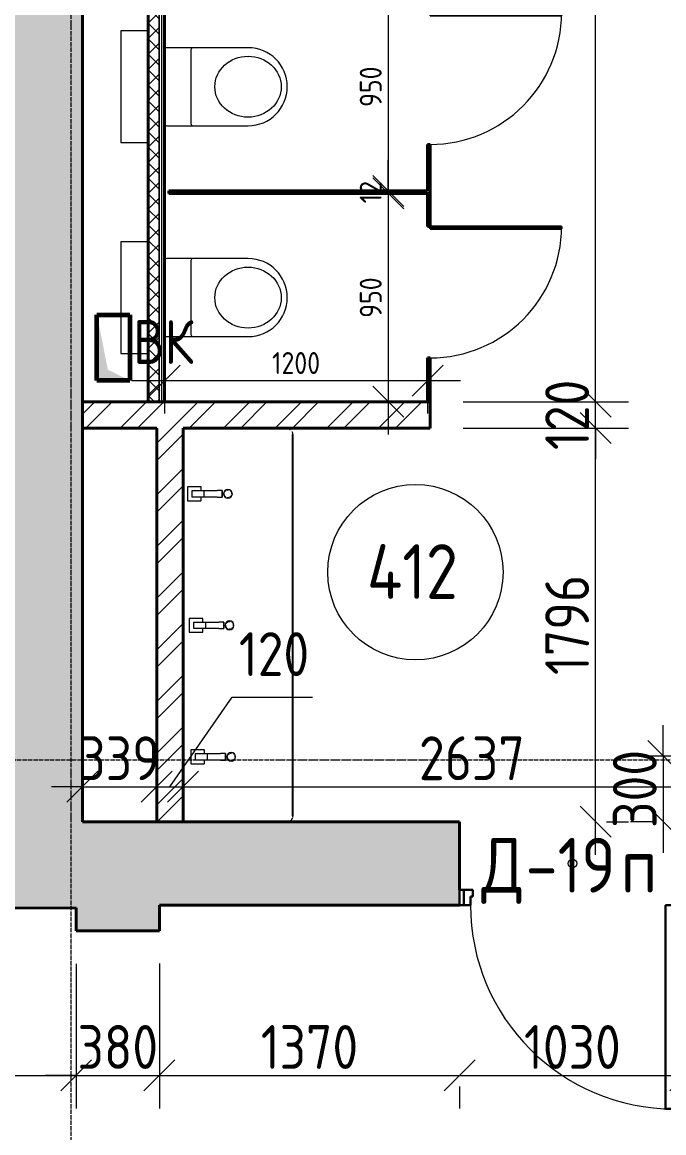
# Model space of a CAD drawing. Header units: millimetres. Extents: x -11886 to 379896, y -8130 to 47743.
# Drawn here: x 330241 to 333170, y 11705 to 16771 of the extents above; entities that cross this region are included whole.
import ezdxf

# ---------------------------------------------------------------- set-up
doc = ezdxf.new("R2010")
doc.units = ezdxf.units.MM
doc.linetypes.add('ADSK_Линия сетки', pattern=[25, 20, -2.5, 0, -2.5])
for name, color, linetype, lineweight in [('Аннотация', 7, 'Continuous', 9), ('Марки дверей', 7, 'Continuous', 20), ('Марки помещений', 7, 'Continuous', 20), ('Оси', 7, 'Continuous', 9), ('Размеры', 7, 'Continuous', 9), ('Узлы', 7, 'Continuous', 18)]:
    doc.layers.add(name, color=color, linetype=linetype, lineweight=lineweight)
for name, color, linetype, lineweight, true_color in [('Двери', 5, 'Continuous', 18, 0x0000ff), ('Линии', 7, 'Continuous', 9, 0x00a600), ('Обобщенные модели', 5, 'Continuous', 18, 0x0000ff), ('Сантехника', 5, 'Continuous', 18, 0x0000ff), ('Стены внутренние', 5, 'Continuous', 18, 0x0000ff), ('Стены штриховка', 5, 'Continuous', 18, 0x0000ff)]:
    doc.layers.add(name, color=color, linetype=linetype, lineweight=lineweight, true_color=true_color)
doc.styles.add('GOST Common_1', font='GOST_Common.ttf', dxfattribs={"width": 0.9, "height": 200})
doc.styles.add('GOST Common_2', font='GOST_Common.ttf', dxfattribs={"width": 0.9, "height": 250})
doc.styles.add('GOST Common_3', font='GOST_Common.ttf', dxfattribs={"width": 0.9, "height": 100})
doc.dimstyles.new('ADSK_Основной_1_мм_Округление_до_1_мм_2', dxfattribs={"dimscale": 304.8, "dimtxt": 100.5715, "dimasz": 0.463911, "dimexe": 0.492126, "dimexo": 0.492126, "dimgap": 0.098425, "dimtad": 1, "dimdec": 0, "dimdsep": 46, "dimtxsty": 'GOST Common_3', "dimblk1": 'OBLIQUE', "dimblk2": 'OBLIQUE', "dimsah": 1, "dimcen": 0.09, "dimdle": 0.492126, "dimazin": 2, "dimtfac": 1, "dimtdec": 4, "dimtix": 1, "dimtmove": 0, "dimatfit": 3, "dimfxl": 1, "dimtvp": 1, "dimtolj": 1, "dimtzin": 0, "dimlwd": 20, "dimlwe": 20, "dimarcsym": 2})
doc.dimstyles.new('ADSK_Основной_2_мм_Округление_до_1_мм', dxfattribs={"dimscale": 304.8, "dimtxt": 201.142999, "dimasz": 0.463911, "dimexe": 0.492126, "dimexo": 0.492126, "dimgap": 0.098425, "dimtad": 1, "dimdec": 0, "dimdsep": 46, "dimtxsty": 'GOST Common_1', "dimblk1": 'OBLIQUE', "dimblk2": 'OBLIQUE', "dimsah": 1, "dimcen": 0.09, "dimdle": 0.492126, "dimazin": 2, "dimtfac": 1, "dimtdec": 4, "dimtix": 1, "dimtmove": 0, "dimatfit": 3, "dimfxl": 1, "dimtvp": 1, "dimtolj": 1, "dimtzin": 0, "dimlwd": 20, "dimlwe": 20, "dimarcsym": 2})
doc.dimstyles.new('ADSK_Основной_2_мм_Округление_до_1_мм_1', dxfattribs={"dimscale": 304.8, "dimtxt": 201.142999, "dimasz": 0.463911, "dimexe": 0.492126, "dimexo": 0.492126, "dimgap": 0.098425, "dimtad": 1, "dimdec": 0, "dimdsep": 46, "dimtxsty": 'GOST Common_1', "dimblk1": 'OBLIQUE', "dimblk2": 'OBLIQUE', "dimsah": 1, "dimcen": 0.09, "dimdle": 0.492126, "dimazin": 2, "dimtfac": 1, "dimtdec": 4, "dimtix": 1, "dimtmove": 1, "dimatfit": 3, "dimfxl": 1, "dimtvp": 1, "dimtolj": 1, "dimtzin": 0, "dimlwd": 20, "dimlwe": 20, "dimarcsym": 2})
pattern_1 = [(45, (322754.53, 150), (-117.8655, 117.8655), []), (45, (322833.11, 150), (-117.8655, 117.8655), [])]
pattern_2 = [(45, (322754.53, 150), (-70.7107, 70.7107), [])]

# ---------------------------------------------------------------- blocks, each defined once
blk = doc.blocks.new('Раковина с 2-3 кранами для санузла - 500x1800 3 taps-V204-04 План 4-го этажа')
at = {"layer": 'Сантехника'}
for p, q in [((-764.1, 503.1), (-763.2, 503.9)), ((1018.1, 499.1), (1018.9, 498.2)), ((710, 204.1), (740, 204.1)), ((710, 204.1), (710, 181.1)), ((740, 204.1), (710, 204.1)), ((740, 181.1), (740, 204.1)), ((-490, 189.1), (-460, 189.1)), ((-490, 189.1), (-490, 166.1)), ((-460, 189.1), (-490, 189.1)), ((-490, 106.5), (-490, 166.1)), ((-460, 166.1), (-460, 189.1)), ((-460, 166.1), (-460, 106.5)), ((110, 196.6), (140, 196.6)), ((110, 196.6), (110, 173.6)), ((140, 196.6), (110, 196.6)), ((110, 114), (110, 173.6)), ((140, 173.6), (140, 196.6)), ((140, 173.6), (140, 114)), ((710, 121.5), (710, 181.1)), ((740, 181.1), (740, 121.5)), ((-490, 71.5), (-490, 106.5)), ((-460, 106.5), (-490, 106.5)), ((-460, 106.5), (-460, 71.5)), ((110, 79), (110, 114)), ((140, 114), (110, 114)), ((140, 114), (140, 79)), ((693.2, 106.2), (693.2, 46.6)), ((710, 108.1), (695.1, 108.1)), ((710, 86.5), (710, 121.5)), ((740, 121.5), (710, 121.5)), ((740, 121.5), (740, 86.5)), ((754.6, 108.1), (740, 108.1)), ((756.5, 46.6), (756.5, 106.2)), ((-506.8, 91.2), (-506.8, 31.6)), ((-490, 93.1), (-504.9, 93.1)), ((-490, 51.5), (-490, 71.5)), ((-460, 51.5), (-490, 51.5)), ((-445.4, 93.1), (-460, 93.1)), ((-460, 71.5), (-460, 51.5)), ((-443.5, 31.6), (-443.5, 91.2)), ((93.2, 98.7), (93.2, 39.1)), ((110, 100.6), (95.1, 100.6)), ((110, 59), (110, 79)), ((140, 59), (110, 59)), ((154.6, 100.6), (140, 100.6)), ((140, 79), (140, 59)), ((156.5, 39.1), (156.5, 98.7)), ((710, 66.5), (710, 86.5)), ((740, 66.5), (710, 66.5)), ((740, 86.5), (740, 66.5)), ((-505.3, 30.1), (-445, 30.1)), ((94.7, 37.6), (155, 37.6)), ((694.7, 45.1), (755, 45.1))]:
    blk.add_line(p, q, dxfattribs=at)
at = {"layer": 'Сантехника', "flags": 128}
for points in [[(-758.1, 507), (-757, 507.5), (-755.9, 508), (-754.7, 508.4)], [(-752.4, 509.1), (-751.3, 509.3), (-750.1, 509.6), (-748.9, 509.7), (-747.7, 509.9), (-746.5, 510), (-745.3, 510), (-745, 510)], [(995, 510), (996.2, 510), (997.4, 509.9), (998.6, 509.8), (999.8, 509.6), (1001, 509.4), (1002.1, 509.1)], [(1004.4, 508.5), (1005.6, 508.1), (1006.7, 507.6), (1007.8, 507.1), (1008.9, 506.6)], [(-775, 480), (-775, 481.2), (-774.9, 482.4), (-774.8, 483.6), (-774.6, 484.8), (-774.4, 486), (-774.1, 487.1)], [(-773.5, 489.4), (-773.1, 490.6), (-772.6, 491.7), (-772.1, 492.8), (-771.6, 493.9)], [(-770.4, 495.9), (-769.8, 496.9), (-769.1, 497.9), (-768.3, 498.9), (-767.6, 499.8)], [(1010.9, 505.4), (1011.9, 504.8), (1012.9, 504.1), (1013.9, 503.3), (1014.8, 502.6)]]:
    blk.add_lwpolyline(points, dxfattribs=at)
at = {"layer": 'Сантехника'}
for centre, radius, start, end in [((-475, 215), 20, 0, 180), ((-475, 215), 20, 180, 360), ((-475, 215), 18.2, 165.1578, 180), ((-475, 215), 18.2, 180, 191.3408), ((-475, 215), 16.3, 175.3673, 180), ((-475, 215), 16.3, 175.3673, 180), ((-475, 215), 16.3, 180, 198.6206), ((-475, 215), 16.3, 180, 198.6206), ((-475, 215), 18.2, 208.9833, 219.7338), ((-475, 215), 18.2, 95.8453, 146.6627), ((-475, 215), 16.3, 216.8749, 225), ((-475, 215), 16.3, 216.8749, 225), ((-475, 215), 18.2, 88.3916, 94.1833), ((-475, 215), 18.2, 275.8453, 326.6627), ((-475, 215), 18.2, 52.7593, 62.7191), ((-475, 215), 16.3, 36.8749, 45), ((-475, 215), 16.3, 36.8749, 45), ((-475, 215), 18.2, 45, 49.4056), ((-475, 215), 18.2, 28.9833, 39.7338), ((-475, 215), 16.3, 0, 18.6206), ((-475, 215), 16.3, 0, 18.6206), ((-475, 215), 16.3, 355.3673, 360), ((-475, 215), 16.3, 355.3673, 360), ((-475, 215), 18.2, 345.1578, 360), ((-475, 215), 18.2, 0, 11.3408), ((125, 222.5), 20, 0, 180), ((125, 222.5), 20, 180, 360), ((125, 222.5), 18.2, 165.1578, 180), ((125, 222.5), 18.2, 180, 191.3408), ((125, 222.5), 16.3, 175.3673, 180), ((125, 222.5), 16.3, 175.3673, 180), ((125, 222.5), 16.3, 180, 198.6206), ((125, 222.5), 16.3, 180, 198.6206), ((125, 222.5), 18.2, 208.9833, 219.7338), ((125, 222.5), 18.2, 95.8453, 146.6627), ((125, 222.5), 16.3, 216.8749, 225), ((125, 222.5), 16.3, 216.8749, 225), ((125, 222.5), 18.2, 225, 229.4056), ((125, 222.5), 18.2, 232.7593, 242.7191), ((125, 222.5), 18.2, 265.131, 274.1833), ((125, 222.5), 18.2, 85.131, 94.1833), ((125, 222.5), 18.2, 275.8453, 326.6627), ((125, 222.5), 18.2, 52.7593, 62.7191), ((125, 222.5), 16.3, 36.8749, 45), ((125, 222.5), 16.3, 36.8749, 45), ((125, 222.5), 18.2, 45, 49.4056), ((125, 222.5), 18.2, 28.9833, 39.7338), ((125, 222.5), 16.3, 0, 18.6206), ((125, 222.5), 16.3, 0, 18.6206), ((125, 222.5), 16.3, 355.3673, 360), ((125, 222.5), 16.3, 355.3673, 360), ((125, 222.5), 18.2, 345.1578, 360), ((125, 222.5), 18.2, 0, 11.3408), ((725, 230), 20, 0, 180), ((725, 230), 20, 180, 360), ((725, 230), 18.2, 165.1578, 180), ((725, 230), 18.2, 180, 191.3408), ((725, 230), 16.3, 175.3673, 180), ((725, 230), 16.3, 175.3673, 180), ((725, 230), 16.3, 180, 198.6206), ((725, 230), 16.3, 180, 198.6206), ((725, 230), 18.2, 208.9833, 219.7338), ((725, 230), 18.2, 95.8453, 146.6627), ((725, 230), 16.3, 216.8749, 225), ((725, 230), 16.3, 216.8749, 225), ((725, 230), 18.2, 225, 229.4056), ((725, 230), 18.2, 232.7593, 242.7191), ((725, 230), 18.2, 265.131, 274.1833), ((725, 230), 18.2, 85.131, 94.1833), ((725, 230), 18.2, 275.8453, 326.6627), ((725, 230), 18.2, 52.7593, 62.7191), ((725, 230), 16.3, 36.8749, 45), ((725, 230), 16.3, 36.8749, 45), ((725, 230), 18.2, 45, 49.4056), ((725, 230), 18.2, 28.9833, 39.7338), ((725, 230), 16.3, 0, 18.6206), ((725, 230), 16.3, 0, 18.6206), ((725, 230), 16.3, 355.3673, 360), ((725, 230), 16.3, 355.3673, 360), ((725, 230), 18.2, 345.1578, 360), ((725, 230), 18.2, 0, 11.3408), ((-475, 215), 18.2, 225, 229.4056), ((-475, 215), 18.2, 232.7593, 242.7191), ((-475, 215), 18.2, 265.131, 271.6084), ((695.1, 106.2), 1.87, 90, 180), ((695.1, 106.2), 1.87, 120, 150), ((695.1, 106.2), 1.87, 120, 150), ((695.1, 106.2), 1.87, 120, 150), ((754.6, 106.2), 1.87, 0, 90), ((754.6, 106.2), 1.87, 30, 60), ((754.6, 106.2), 1.87, 30, 60), ((754.6, 106.2), 1.87, 30, 60), ((-504.9, 91.2), 1.87, 90, 180), ((-504.9, 91.2), 1.87, 120, 150), ((-504.9, 91.2), 1.87, 120, 150), ((-504.9, 91.2), 1.87, 120, 150), ((-445.4, 91.2), 1.87, 0, 90), ((-445.4, 91.2), 1.87, 30, 60), ((-445.4, 91.2), 1.87, 30, 60), ((-445.4, 91.2), 1.87, 30, 60), ((95.1, 98.7), 1.87, 90, 180), ((95.1, 98.7), 1.87, 120, 150), ((95.1, 98.7), 1.87, 120, 150), ((95.1, 98.7), 1.87, 120, 150), ((154.6, 98.7), 1.87, 0, 90), ((154.6, 98.7), 1.87, 30, 60), ((154.6, 98.7), 1.87, 30, 60), ((154.6, 98.7), 1.87, 30, 60), ((-505.3, 31.6), 1.49, 180, 270), ((-445, 31.6), 1.49, 270, 360), ((94.7, 39.1), 1.49, 180, 270), ((155, 39.1), 1.49, 270, 360), ((694.7, 46.6), 1.49, 180, 270), ((755, 46.6), 1.49, 270, 360)]:
    blk.add_arc(centre, radius, start, end, dxfattribs=at)
blk = doc.blocks.new('AC_Дверь_Однопольная - Д-19п 1030х2200h-1983139-04 План 4-го этажа')
at = {"layer": 'Двери', "lineweight": 30}
for p, q in [((-465, 1120), (-425, 1120)), ((-465, 190), (-465, 1120)), ((-425, 1120), (-425, 190)), ((-515, 190), (-495, 190)), ((-515, 120), (-515, 190)), ((-495, 190), (-465, 190)), ((-495, 120), (-495, 190)), ((-495, 190), (-495, 120)), ((-425, 190), (-465, 190)), ((-465, 190), (-465, 150)), ((465, 190), (495, 190)), ((465, 150), (465, 190)), ((495, 190), (495, 120)), ((495, 190), (515, 190)), ((495, 120), (495, 190)), ((515, 190), (515, 120)), ((-495, 120), (-515, 120)), ((-455, 120), (-495, 120)), ((-465, 150), (-455, 150)), ((-455, 150), (-455, 120)), ((455, 150), (465, 150)), ((455, 120), (455, 150)), ((495, 120), (455, 120)), ((515, 120), (495, 120))]:
    blk.add_line(p, q, dxfattribs=at)
at = {"layer": 'Двери'}
blk.add_arc((-465, 190), 930, 0, 90, dxfattribs=at)
blk = doc.blocks.new('Дверь-Одинарная-Панель - 600 x 2150 мм с_у-1872436-04 План 4-го этажа')
at = {"layer": 'Двери', "lineweight": 30}
for p, q in [((288, -6), (300, -6)), ((288, -606), (288, -6)), ((300, -6), (300, -606)), ((300, -606), (288, -606))]:
    blk.add_line(p, q, dxfattribs=at)
at = {"layer": 'Двери'}
blk.add_arc((300, -6), 600, 180, 270, dxfattribs=at)
blk = doc.blocks.new('Туалет подвесной-Moderna R-Laufen - 000 White-2284892-04 План 4-го этажа')
at = {"layer": 'Обобщенные модели'}
for p, q in [((-53, 419.3), (-53, 47.4)), ((303, 47.4), (303, 419.3)), ((-43.1, 157.8), (293.1, 157.8))]:
    blk.add_line(p, q, dxfattribs=at)
for centre, radius, start, end in [((125, 419.3), 178, 360, 180), ((-43.1, 167.7), 9.89, 180, 270), ((293.1, 167.7), 9.89, 270, 360), ((-43.1, 47.4), 9.89, 180, 270), ((293.1, 47.4), 9.89, 270, 360)]:
    blk.add_arc(centre, radius, start, end, dxfattribs=at)
blk.add_ellipse((125, 418.3), major_axis=(0, 151.6), ratio=0.916517, dxfattribs=at)
at = {"layer": 'Сантехника'}
for p, q in [((-130, -37.5), (-130, -162.5)), ((380, -162.5), (380, -37.5)), ((-130, -162.5), (380, -162.5))]:
    blk.add_line(p, q, dxfattribs=at)
blk = doc.blocks.new('ADSK_Марка_Помещение_ОдноЗначение - Номер-247393-04 План 4-го этажа')
at = {"layer": 'Марки помещений'}
blk.add_circle((0, 0), 4, dxfattribs=at)
blk = doc.blocks.new('ADSK_Марка_Дверь - Типоразмер_ADSK_Марка-58376-04 План 4-го этажа')
at = {"layer": 'Марки дверей', "lineweight": 9}
blk.add_circle((0, 0), 0.2, dxfattribs=at)
blk = doc.blocks.new('_Oblique')
at = {"color": 0, "linetype": 'ByBlock', "lineweight": -2}
blk.add_line((-0.5, -0.5), (0.5, 0.5), dxfattribs=at)
blk = doc.blocks.new('*D2955')
at = {"layer": 'Defpoints', "color": 0, "transparency": 16777216}
for p in [(330891.3, 15236.7), (332091.3, 15236.7), (332091.3, 15136.7)]:
    blk.add_point(p, dxfattribs=at)
at = {"layer": 'Размеры', "color": 0, "lineweight": 20, "transparency": 16777216}
for p, q in [((330741.3, 15136.7), (332241.3, 15136.7)), ((330891.3, 15086.7), (330891.3, 14986.7)), ((332091.3, 15086.7), (332091.3, 14986.7))]:
    blk.add_line(p, q, dxfattribs=at)
at = {"layer": 'Размеры', "color": 0, "lineweight": 20, "transparency": 16777216, "xscale": 141.4, "yscale": 141.4, "zscale": 141.4, "rotation": 180}
blk.add_blockref('_Oblique', (330891.3, 15136.7), dxfattribs=at)
at = {"layer": 'Размеры', "color": 0, "lineweight": 20, "transparency": 16777216, "xscale": 141.4, "yscale": 141.4, "zscale": 141.4}
blk.add_blockref('_Oblique', (332091.3, 15136.7), dxfattribs=at)
at = {"layer": 'Размеры', "color": 0, "lineweight": 20, "transparency": 16777216, "insert": (331491.3, 15216.7), "char_height": 100, "width": 280.237, "attachment_point": 5, "style": 'GOST Common_3'}
blk.add_mtext('\\A1;1200', dxfattribs=at)
blk = doc.blocks.new('*D2958')
at = {"layer": 'Defpoints', "color": 0, "transparency": 16777216}
for p in [(329345.3, 12726.5), (330487.5, 12626.3), (330487.5, 11966.7)]:
    blk.add_point(p, dxfattribs=at)
at = {"layer": 'Размеры', "color": 0, "lineweight": 20, "transparency": 16777216}
for p, q in [((329345.3, 12576.5), (329345.3, 11816.7)), ((330487.5, 12476.3), (330487.5, 11816.7)), ((329195.3, 11966.7), (330637.5, 11966.7))]:
    blk.add_line(p, q, dxfattribs=at)
at = {"layer": 'Размеры', "color": 0, "lineweight": 20, "transparency": 16777216, "xscale": 141.4, "yscale": 141.4, "zscale": 141.4, "rotation": 180}
blk.add_blockref('_Oblique', (329345.3, 11966.7), dxfattribs=at)
at = {"layer": 'Размеры', "color": 0, "lineweight": 20, "transparency": 16777216, "xscale": 141.4, "yscale": 141.4, "zscale": 141.4}
blk.add_blockref('_Oblique', (330487.5, 11966.7), dxfattribs=at)
at = {"layer": 'Размеры', "color": 0, "lineweight": 20, "transparency": 16777216, "insert": (329916.4, 12096.7), "char_height": 200, "width": 535.927, "attachment_point": 5, "style": 'GOST Common_1'}
blk.add_mtext('\\A1;1142', dxfattribs=at)
blk = doc.blocks.new('*D2959')
at = {"layer": 'Defpoints', "color": 0, "transparency": 16777216}
for p in [(330487.5, 12626.3), (330867.5, 12627), (330867.5, 11966.7)]:
    blk.add_point(p, dxfattribs=at)
at = {"layer": 'Размеры', "color": 0, "lineweight": 20, "transparency": 16777216}
for p, q in [((330487.5, 12476.3), (330487.5, 11816.7)), ((330867.5, 12477), (330867.5, 11816.7)), ((330487.5, 11966.7), (330346.1, 11966.7)), ((330487.5, 11966.7), (330867.5, 11966.7)), ((330867.5, 11966.7), (331008.9, 11966.7))]:
    blk.add_line(p, q, dxfattribs=at)
at = {"layer": 'Размеры', "color": 0, "lineweight": 20, "transparency": 16777216, "xscale": 141.4, "yscale": 141.4, "zscale": 141.4}
blk.add_blockref('_Oblique', (330487.5, 11966.7), dxfattribs=at)
at = {"layer": 'Размеры', "color": 0, "lineweight": 20, "transparency": 16777216, "xscale": 141.4, "yscale": 141.4, "zscale": 141.4, "rotation": 180}
blk.add_blockref('_Oblique', (330867.5, 11966.7), dxfattribs=at)
at = {"layer": 'Размеры', "color": 0, "lineweight": 20, "transparency": 16777216, "insert": (330677.5, 12096.7), "char_height": 200, "width": 454.106, "attachment_point": 5, "style": 'GOST Common_1'}
blk.add_mtext('\\A1;380', dxfattribs=at)
blk = doc.blocks.new('*D2960')
at = {"layer": 'Defpoints', "color": 0, "transparency": 16777216}
for p in [(330867.5, 12627), (332237.5, 12066.6), (332237.5, 11966.7)]:
    blk.add_point(p, dxfattribs=at)
at = {"layer": 'Размеры', "color": 0, "lineweight": 20, "transparency": 16777216}
for p, q in [((330867.5, 12477), (330867.5, 11816.7)), ((330717.5, 11966.7), (332387.5, 11966.7)), ((332237.5, 11916.6), (332237.5, 11816.7))]:
    blk.add_line(p, q, dxfattribs=at)
at = {"layer": 'Размеры', "color": 0, "lineweight": 20, "transparency": 16777216, "xscale": 141.4, "yscale": 141.4, "zscale": 141.4, "rotation": 180}
blk.add_blockref('_Oblique', (330867.5, 11966.7), dxfattribs=at)
at = {"layer": 'Размеры', "color": 0, "lineweight": 20, "transparency": 16777216, "xscale": 141.4, "yscale": 141.4, "zscale": 141.4}
blk.add_blockref('_Oblique', (332237.5, 11966.7), dxfattribs=at)
at = {"layer": 'Размеры', "color": 0, "lineweight": 20, "transparency": 16777216, "insert": (331552.5, 12096.7), "char_height": 200, "width": 560.473, "attachment_point": 5, "style": 'GOST Common_1'}
blk.add_mtext('\\A1;1370', dxfattribs=at)
blk = doc.blocks.new('*D2961')
at = {"layer": 'Defpoints', "color": 0, "transparency": 16777216}
for p in [(332237.5, 12066.6), (333267.5, 12066.6), (333267.5, 11966.7)]:
    blk.add_point(p, dxfattribs=at)
at = {"layer": 'Размеры', "color": 0, "lineweight": 20, "transparency": 16777216}
for p, q in [((332087.5, 11966.7), (333417.5, 11966.7)), ((332237.5, 11916.6), (332237.5, 11816.7)), ((333267.5, 11916.6), (333267.5, 11816.7))]:
    blk.add_line(p, q, dxfattribs=at)
at = {"layer": 'Размеры', "color": 0, "lineweight": 20, "transparency": 16777216, "xscale": 141.4, "yscale": 141.4, "zscale": 141.4, "rotation": 180}
blk.add_blockref('_Oblique', (332237.5, 11966.7), dxfattribs=at)
at = {"layer": 'Размеры', "color": 0, "lineweight": 20, "transparency": 16777216, "xscale": 141.4, "yscale": 141.4, "zscale": 141.4}
blk.add_blockref('_Oblique', (333267.5, 11966.7), dxfattribs=at)
at = {"layer": 'Размеры', "color": 0, "lineweight": 20, "transparency": 16777216, "insert": (332752.5, 12096.7), "char_height": 200, "width": 560.473, "attachment_point": 5, "style": 'GOST Common_1'}
blk.add_mtext('\\A1;1030', dxfattribs=at)
blk = doc.blocks.new('*D2962')
at = {"layer": 'Defpoints', "color": 0, "transparency": 16777216}
for p in [(335179.7, 12743.8), (333267.5, 12066.6), (335179.7, 11966.7)]:
    blk.add_point(p, dxfattribs=at)
at = {"layer": 'Размеры', "color": 0, "lineweight": 20, "transparency": 16777216}
for p, q in [((335179.7, 12593.8), (335179.7, 11816.7)), ((333117.5, 11966.7), (335329.7, 11966.7)), ((333267.5, 11916.6), (333267.5, 11816.7))]:
    blk.add_line(p, q, dxfattribs=at)
at = {"layer": 'Размеры', "color": 0, "lineweight": 20, "transparency": 16777216, "xscale": 141.4, "yscale": 141.4, "zscale": 141.4, "rotation": 180}
blk.add_blockref('_Oblique', (333267.5, 11966.7), dxfattribs=at)
at = {"layer": 'Размеры', "color": 0, "lineweight": 20, "transparency": 16777216, "xscale": 141.4, "yscale": 141.4, "zscale": 141.4}
blk.add_blockref('_Oblique', (335179.7, 11966.7), dxfattribs=at)
at = {"layer": 'Размеры', "color": 0, "lineweight": 20, "transparency": 16777216, "insert": (334223.6, 12096.7), "char_height": 200, "width": 515.472, "attachment_point": 5, "style": 'GOST Common_1'}
blk.add_mtext('\\A1;1912', dxfattribs=at)
blk = doc.blocks.new('*D3005')
at = {"layer": 'Defpoints', "color": 0, "transparency": 16777216}
for p in [(332012, 16952.1), (331912, 16002.1), (332012, 16002.1)]:
    blk.add_point(p, dxfattribs=at)
at = {"layer": 'Размеры', "color": 0, "lineweight": 20, "transparency": 16777216}
for p, q in [((331912, 17102.1), (331912, 15852.1)), ((331862, 16952.1), (331762, 16952.1)), ((331862, 16002.1), (331762, 16002.1))]:
    blk.add_line(p, q, dxfattribs=at)
at = {"layer": 'Размеры', "color": 0, "lineweight": 20, "transparency": 16777216, "xscale": 141.4, "yscale": 141.4, "zscale": 141.4}
for p, rotation in [((331912, 16952.1), 90), ((331912, 16002.1), 270)]:
    blk.add_blockref('_Oblique', p, dxfattribs=dict(at, rotation=rotation))
at = {"layer": 'Размеры', "color": 0, "lineweight": 20, "transparency": 16777216, "insert": (331832, 16477.1), "char_height": 100, "width": 227.053, "attachment_point": 5, "rotation": 90, "style": 'GOST Common_3'}
blk.add_mtext('\\A1;950', dxfattribs=at)
blk = doc.blocks.new('*D3006')
at = {"layer": 'Defpoints', "color": 0, "transparency": 16777216}
for p in [(331912, 15990.1), (332012, 16002.1), (332012, 15990.1)]:
    blk.add_point(p, dxfattribs=at)
at = {"layer": 'Размеры', "color": 0, "lineweight": 20, "transparency": 16777216}
for p, q in [((331912, 16002.1), (331912, 16143.5)), ((331862, 16002.1), (331762, 16002.1)), ((331862, 15990.1), (331762, 15990.1)), ((331912, 16002.1), (331912, 15990.1)), ((331912, 15990.1), (331912, 15848.7))]:
    blk.add_line(p, q, dxfattribs=at)
at = {"layer": 'Размеры', "color": 0, "lineweight": 20, "transparency": 16777216, "xscale": 141.4, "yscale": 141.4, "zscale": 141.4}
for p, rotation in [((331912, 16002.1), 270), ((331912, 15990.1), 90)]:
    blk.add_blockref('_Oblique', p, dxfattribs=dict(at, rotation=rotation))
at = {"layer": 'Размеры', "color": 0, "lineweight": 20, "transparency": 16777216, "insert": (331832, 15996.1), "char_height": 100, "width": 128.868, "attachment_point": 5, "rotation": 90, "style": 'GOST Common_3'}
blk.add_mtext('\\A1;12', dxfattribs=at)
blk = doc.blocks.new('*D3007')
at = {"layer": 'Defpoints', "color": 0, "transparency": 16777216}
for p in [(332012, 15990.1), (331912, 15040.1), (332012, 15040.1)]:
    blk.add_point(p, dxfattribs=at)
at = {"layer": 'Размеры', "color": 0, "lineweight": 20, "transparency": 16777216}
for p, q in [((331912, 16140.1), (331912, 14890.1)), ((331862, 15990.1), (331762, 15990.1)), ((331862, 15040.1), (331762, 15040.1))]:
    blk.add_line(p, q, dxfattribs=at)
at = {"layer": 'Размеры', "color": 0, "lineweight": 20, "transparency": 16777216, "xscale": 141.4, "yscale": 141.4, "zscale": 141.4}
for p, rotation in [((331912, 15990.1), 90), ((331912, 15040.1), 270)]:
    blk.add_blockref('_Oblique', p, dxfattribs=dict(at, rotation=rotation))
at = {"layer": 'Размеры', "color": 0, "lineweight": 20, "transparency": 16777216, "insert": (331832, 15515.1), "char_height": 100, "width": 227.053, "attachment_point": 5, "rotation": 90, "style": 'GOST Common_3'}
blk.add_mtext('\\A1;950', dxfattribs=at)
blk = doc.blocks.new('*D3008')
at = {"layer": 'Defpoints', "color": 0, "transparency": 16777216}
for p in [(332103.3, 14920.1), (332858.4, 14920.1), (332758.4, 13123.8)]:
    blk.add_point(p, dxfattribs=at)
at = {"layer": 'Размеры', "color": 0, "lineweight": 20, "transparency": 16777216}
for p, q in [((332858.4, 12973.8), (332858.4, 15070.1)), ((332253.3, 14920.1), (333008.4, 14920.1)), ((332908.4, 13123.8), (333008.4, 13123.8))]:
    blk.add_line(p, q, dxfattribs=at)
at = {"layer": 'Размеры', "color": 0, "lineweight": 20, "transparency": 16777216, "xscale": 141.4, "yscale": 141.4, "zscale": 141.4}
for p, rotation in [((332858.4, 14920.1), 90), ((332858.4, 13123.8), 270)]:
    blk.add_blockref('_Oblique', p, dxfattribs=dict(at, rotation=rotation))
at = {"layer": 'Размеры', "color": 0, "lineweight": 20, "transparency": 16777216, "insert": (332728.4, 14022), "char_height": 200, "width": 560.473, "attachment_point": 5, "rotation": 90, "style": 'GOST Common_1'}
blk.add_mtext('\\A1;1796', dxfattribs=at)
blk = doc.blocks.new('*D3009')
at = {"layer": 'Defpoints', "color": 0, "transparency": 16777216}
for p in [(332103.3, 15040.1), (332858.4, 15040.1), (332103.3, 14920.1)]:
    blk.add_point(p, dxfattribs=at)
at = {"layer": 'Размеры', "color": 0, "lineweight": 20, "transparency": 16777216}
for p, q in [((332858.4, 15040.1), (332858.4, 15181.5)), ((332253.3, 15040.1), (333008.4, 15040.1)), ((332858.4, 14920.1), (332858.4, 15040.1)), ((332253.3, 14920.1), (333008.4, 14920.1)), ((332858.4, 14920.1), (332858.4, 14778.7))]:
    blk.add_line(p, q, dxfattribs=at)
at = {"layer": 'Размеры', "color": 0, "lineweight": 20, "transparency": 16777216, "xscale": 141.4, "yscale": 141.4, "zscale": 141.4}
for p, rotation in [((332858.4, 15040.1), 270), ((332858.4, 14920.1), 90)]:
    blk.add_blockref('_Oblique', p, dxfattribs=dict(at, rotation=rotation))
at = {"layer": 'Размеры', "color": 0, "lineweight": 20, "transparency": 16777216, "insert": (332728.4, 14980.1), "char_height": 200, "width": 409.104, "attachment_point": 5, "rotation": 90, "style": 'GOST Common_1'}
blk.add_mtext('\\A1;120', dxfattribs=at)
blk = doc.blocks.new('*D3010')
at = {"layer": 'Defpoints', "color": 0, "transparency": 16777216}
for p in [(332858.4, 19788.6), (332975.9, 19788.6), (332103.3, 15040.1)]:
    blk.add_point(p, dxfattribs=at)
at = {"layer": 'Размеры', "color": 0, "lineweight": 20, "transparency": 16777216}
for p, q in [((332858.4, 14890.1), (332858.4, 19938.6)), ((332825.9, 19788.6), (332708.4, 19788.6)), ((332253.3, 15040.1), (333008.4, 15040.1))]:
    blk.add_line(p, q, dxfattribs=at)
at = {"layer": 'Размеры', "color": 0, "lineweight": 20, "transparency": 16777216, "xscale": 141.4, "yscale": 141.4, "zscale": 141.4}
for p, rotation in [((332858.4, 19788.6), 90), ((332858.4, 15040.1), 270)]:
    blk.add_blockref('_Oblique', p, dxfattribs=dict(at, rotation=rotation))
at = {"layer": 'Размеры', "color": 0, "lineweight": 20, "transparency": 16777216, "insert": (332728.4, 17414.4), "char_height": 200, "width": 646.385, "attachment_point": 5, "rotation": 90, "style": 'GOST Common_1'}
blk.add_mtext('\\A1;4749', dxfattribs=at)
blk = doc.blocks.new('*D3013')
at = {"layer": 'Defpoints', "color": 0, "transparency": 16777216}
for p in [(330516.3, 13383.8), (330855.3, 13383.8), (330855.3, 13283.8)]:
    blk.add_point(p, dxfattribs=at)
at = {"layer": 'Размеры', "color": 0, "lineweight": 20, "transparency": 16777216}
for p, q in [((330516.3, 13283.8), (330374.9, 13283.8)), ((330516.3, 13283.8), (330855.3, 13283.8)), ((330855.3, 13283.8), (330996.7, 13283.8)), ((330516.3, 13233.8), (330516.3, 13133.8)), ((330855.3, 13233.8), (330855.3, 13133.8))]:
    blk.add_line(p, q, dxfattribs=at)
at = {"layer": 'Размеры', "color": 0, "lineweight": 20, "transparency": 16777216, "xscale": 141.4, "yscale": 141.4, "zscale": 141.4}
blk.add_blockref('_Oblique', (330516.3, 13283.8), dxfattribs=at)
at = {"layer": 'Размеры', "color": 0, "lineweight": 20, "transparency": 16777216, "xscale": 141.4, "yscale": 141.4, "zscale": 141.4, "rotation": 180}
blk.add_blockref('_Oblique', (330855.3, 13283.8), dxfattribs=at)
at = {"layer": 'Размеры', "color": 0, "lineweight": 20, "transparency": 16777216, "insert": (330685.8, 13413.8), "char_height": 200, "width": 454.106, "attachment_point": 5, "style": 'GOST Common_1'}
blk.add_mtext('\\A1;339', dxfattribs=at)
blk = doc.blocks.new('*D3014')
at = {"layer": 'Defpoints', "color": 0, "transparency": 16777216}
for p in [(330855.3, 13383.8), (330975.3, 13383.8), (330975.3, 13283.8)]:
    blk.add_point(p, dxfattribs=at)
at = {"layer": 'Размеры', "color": 0, "lineweight": 20, "transparency": 16777216}
for p, q in [((330915.3, 13283.8), (331200.3, 13692.2)), ((331200.3, 13692.2), (331566.3, 13692.2)), ((330705.3, 13283.8), (331125.3, 13283.8)), ((330855.3, 13233.8), (330855.3, 13133.8)), ((330975.3, 13233.8), (330975.3, 13133.8))]:
    blk.add_line(p, q, dxfattribs=at)
at = {"layer": 'Размеры', "color": 0, "lineweight": 20, "transparency": 16777216, "xscale": 141.4, "yscale": 141.4, "zscale": 141.4, "rotation": 180}
blk.add_blockref('_Oblique', (330855.3, 13283.8), dxfattribs=at)
at = {"layer": 'Размеры', "color": 0, "lineweight": 20, "transparency": 16777216, "xscale": 141.4, "yscale": 141.4, "zscale": 141.4}
blk.add_blockref('_Oblique', (330975.3, 13283.8), dxfattribs=at)
at = {"layer": 'Размеры', "color": 0, "lineweight": 20, "transparency": 16777216, "insert": (331230.3, 13988.9), "char_height": 200, "width": 409.104, "attachment_point": 1, "line_spacing_factor": 1.022761, "style": 'GOST Common_1'}
blk.add_mtext('\\A1;120', dxfattribs=at)
blk = doc.blocks.new('*D3015')
at = {"layer": 'Defpoints', "color": 0, "transparency": 16777216}
for p in [(330975.3, 13383.8), (333611.9, 13383.8), (333611.9, 13283.8)]:
    blk.add_point(p, dxfattribs=at)
at = {"layer": 'Размеры', "color": 0, "lineweight": 20, "transparency": 16777216}
for p, q in [((330825.3, 13283.8), (333761.9, 13283.8)), ((330975.3, 13233.8), (330975.3, 13133.8)), ((333611.9, 13233.8), (333611.9, 13133.8))]:
    blk.add_line(p, q, dxfattribs=at)
at = {"layer": 'Размеры', "color": 0, "lineweight": 20, "transparency": 16777216, "xscale": 141.4, "yscale": 141.4, "zscale": 141.4, "rotation": 180}
blk.add_blockref('_Oblique', (330975.3, 13283.8), dxfattribs=at)
at = {"layer": 'Размеры', "color": 0, "lineweight": 20, "transparency": 16777216, "xscale": 141.4, "yscale": 141.4, "zscale": 141.4}
blk.add_blockref('_Oblique', (333611.9, 13283.8), dxfattribs=at)
at = {"layer": 'Размеры', "color": 0, "lineweight": 20, "transparency": 16777216, "insert": (332293.6, 13413.8), "char_height": 200, "width": 605.475, "attachment_point": 5, "style": 'GOST Common_1'}
blk.add_mtext('\\A1;2637', dxfattribs=at)
blk = doc.blocks.new('*D3032')
at = {"layer": 'Defpoints', "color": 0, "transparency": 16777216}
for p in [(333361.9, 13423.8), (333167.2, 13123.8), (333267.2, 13123.8)]:
    blk.add_point(p, dxfattribs=at)
at = {"layer": 'Размеры', "color": 0, "lineweight": 20, "transparency": 16777216}
for p, q in [((333167.2, 13423.8), (333167.2, 13565.2)), ((333211.9, 13423.8), (333017.2, 13423.8)), ((333167.2, 13423.8), (333167.2, 13123.8)), ((333117.2, 13123.8), (333017.2, 13123.8)), ((333167.2, 13123.8), (333167.2, 12982.4))]:
    blk.add_line(p, q, dxfattribs=at)
at = {"layer": 'Размеры', "color": 0, "lineweight": 20, "transparency": 16777216, "xscale": 141.4, "yscale": 141.4, "zscale": 141.4}
for p, rotation in [((333167.2, 13423.8), 270), ((333167.2, 13123.8), 90)]:
    blk.add_blockref('_Oblique', p, dxfattribs=dict(at, rotation=rotation))
at = {"layer": 'Размеры', "color": 0, "lineweight": 20, "transparency": 16777216, "insert": (333037.2, 13273.8), "char_height": 200, "width": 454.106, "attachment_point": 5, "rotation": 90, "style": 'GOST Common_1'}
blk.add_mtext('\\A1;300', dxfattribs=at)

msp = doc.modelspace()

# ---------------------------------------------------------------- hatches: boundary and pattern name
at = {"layer": 'Стены внутренние', "true_color": 0xc0c0c0}
for points in [[(330487.34, 12933.84), (330516.28, 12933.84), (330516.28, 20558.63), (330136.28, 20558.63), (330136.28, 13109.55), (330486.6, 13110.89), (330487.14, 12933.84)], [(329739.7, 12728.03), (330487.34, 12730.89), (330486.6, 13110.89), (329738.25, 13108.03), (329739.25, 12848.03)], [(330487.55, 12626.27), (330867.55, 12627.02), (330867.14, 12834.51), (330487.14, 12833.76), (330487.55, 12627.02)]]:
    msp.add_hatch(color=9, dxfattribs=at).paths.add_polyline_path(points)
at = {"layer": 'Стены внутренние', "lineweight": 9}
h = msp.add_hatch(dxfattribs=at)
h.set_pattern_fill('FP_3', color=256, style=0, pattern_type=2)
h.set_pattern_definition([(45, (322754.535, 150), (-35.35534, 35.35534), []), (135, (322754.535, 150), (-35.35534, -35.35534), [])])
h.paths.add_polyline_path([(330866.28, 15040.12), (330866.28, 20558.63), (330816.28, 20558.63), (330816.28, 15040.12)])
h = msp.add_hatch(dxfattribs=at)
h.set_pattern_fill('FP_4', color=256, style=0, pattern_type=2)
h.set_pattern_definition(pattern_2)
h.paths.add_polyline_path([(332103.28, 15040.12), (332103.28, 15240.12), (332091.28, 15240.12), (332091.28, 15040.12)])
h.paths.add_polyline_path([(332103.28, 15840.12), (332103.28, 16214.12), (332091.28, 16214.12), (332091.28, 15840.12)])
h.paths.add_polyline_path([(332091.28, 16814.12), (332103.28, 16814.12), (332103.28, 17164.12), (332091.28, 17164.12), (332091.28, 16952.12)])
h.paths.add_polyline_path([(332091.28, 17764.12), (332103.28, 17764.12), (332103.28, 18126.12), (332091.28, 18126.12), (332091.28, 17888.96)])
h.paths.add_polyline_path([(332103.28, 18726.12), (332103.28, 18876.12), (332091.28, 18875.93), (332091.28, 18726.12)])
h = msp.add_hatch(dxfattribs=at)
h.set_pattern_fill('FP_4', color=256, style=0, pattern_type=2)
h.set_pattern_definition(pattern_2)
h.paths.add_polyline_path([(331149.97, 15990.12), (332091.28, 15990.12), (332091.28, 16002.12), (330910.34, 16002.12), (330910.34, 15990.12)])
h = msp.add_hatch(dxfattribs=at)
h.set_pattern_fill('FP_2', color=256, style=0, pattern_type=2)
h.set_pattern_definition(pattern_1)
h.paths.add_polyline_path([(330516.28, 14920.12), (332103.28, 14920.12), (332103.28, 15040.12), (330516.28, 15040.12), (330516.28, 14999.36)])
h = msp.add_hatch(dxfattribs=at)
h.set_pattern_fill('FP_2', color=256, style=0, pattern_type=2)
h.set_pattern_definition(pattern_1)
h.paths.add_polyline_path([(330868.38, 13123.84), (330975.34, 13123.84), (330975.34, 14920.12), (330855.34, 14920.12), (330855.34, 13123.84)])
at = {"layer": 'Стены внутренние', "true_color": 0xc0c0c0}
h = msp.add_hatch(color=9, dxfattribs=at)
h.paths.add_polyline_path([(333402.64, 12743.84), (333611.85, 12743.84), (333611.85, 13123.84), (333267.55, 13123.84), (333267.55, 12743.84)])
h.paths.add_polyline_path([(330867.32, 12743.84), (332237.55, 12743.84), (332237.55, 13123.84), (330516.28, 13123.84), (330516.28, 12933.84), (330486.95, 12933.84), (330487.34, 12833.76), (330867.14, 12834.51)])
at = {"layer": 'Узлы', "true_color": 0x808080}
msp.add_hatch(color=8, dxfattribs=at).paths.add_polyline_path([(330691.28, 15136.88), (330732.5, 15136.88), (330631.99, 15186.38), (330582.5, 15436.88), (330582.5, 15136.88), (330631.99, 15136.88)])

# ---------------------------------------------------------------- linework, layer by layer
at = {"color": 5}
msp.add_line((331475.34, 14890.12), (331475.34, 13150.12), dxfattribs=at)
at = {"layer": 'Линии', "lineweight": 60}
for p, q in [((330582.5, 15436.88), (330732.5, 15436.88)), ((330582.5, 15136.88), (330582.5, 15436.88)), ((330732.5, 15436.88), (330732.5, 15136.88)), ((330732.5, 15136.88), (330582.5, 15136.88))]:
    msp.add_line(p, q, dxfattribs=at)
at = {"layer": 'Оси', "linetype": 'ADSK_Линия сетки'}
for p, q in [((330464.44, -5025.59), (330464.44, 21818.8)), ((311668.31, 13406.79), (379896.25, 13406.79))]:
    msp.add_line(p, q, dxfattribs=at)
at = {"layer": 'Стены внутренние', "color": 18, "lineweight": 40, "true_color": 0x000000}
for p, q in [((330516.28, 13123.84), (330516.28, 20558.63)), ((330816.28, 20558.63), (330816.28, 15040.12)), ((330891.28, 15040.12), (330891.28, 20558.63)), ((332091.28, 16214.12), (332091.28, 16002.12)), ((332103.28, 16214.12), (332091.28, 16214.12)), ((332103.28, 15840.12), (332103.28, 16214.12)), ((332091.28, 16002.12), (330910.34, 16002.12)), ((330910.34, 16002.12), (330910.34, 15990.12)), ((330910.34, 15990.12), (332091.28, 15990.12)), ((332091.28, 15990.12), (332091.28, 15840.12)), ((332091.28, 15840.12), (332103.28, 15840.12)), ((332091.28, 15240.12), (332091.28, 15040.12)), ((332103.28, 15240.12), (332091.28, 15240.12)), ((332103.28, 14920.12), (332103.28, 15240.12)), ((330516.28, 15040.12), (332103.28, 15040.12)), ((330516.28, 14920.12), (330855.34, 14920.12)), ((330855.34, 14920.12), (330855.34, 13123.84)), ((330975.34, 13123.84), (330975.34, 14920.12)), ((330975.34, 14920.12), (332103.28, 14920.12)), ((332237.55, 13123.84), (330516.28, 13123.84)), ((332237.55, 12813.84), (332237.55, 13123.84)), ((329345.35, 12726.52), (330487.34, 12730.89)), ((330487.34, 12730.89), (330487.55, 12626.27)), ((330867.55, 12627.02), (330867.32, 12743.84)), ((330867.32, 12743.84), (332237.55, 12743.84)), ((330487.55, 12626.27), (330867.55, 12627.02))]:
    msp.add_line(p, q, dxfattribs=at)
at = {"layer": 'Стены штриховка'}
for p, q in [((330866.28, 15040.12), (330866.28, 20558.63)), ((330867.28, 15040.12), (330867.28, 20558.63)), ((330879.28, 15040.12), (330879.28, 20558.63))]:
    msp.add_line(p, q, dxfattribs=at)

# ---------------------------------------------------------------- block references
at = {"layer": 'Двери'}
for name, p, rotation in [('Дверь-Одинарная-Панель - 600 x 2150 мм с_у-1872436-04 План 4-го этажа', (332097.28, 16514.12), 89.99999999999991), ('Дверь-Одинарная-Панель - 600 x 2150 мм с_у-1872436-04 План 4-го этажа', (332097.28, 15540.12), 89.99999999999991), ('AC_Дверь_Однопольная - Д-19п 1030х2200h-1983139-04 План 4-го этажа', (332752.55, 12933.84), 180)]:
    msp.add_blockref(name, p, dxfattribs=dict(at, rotation=rotation))
at = {"layer": 'Марки дверей', "xscale": 99.99999999999993, "yscale": 99.99999999999993, "zscale": 99.99999999999993}
msp.add_blockref('ADSK_Марка_Дверь - Типоразмер_ADSK_Марка-58376-04 План 4-го этажа', (332752.55, 12933.84), dxfattribs=at)
at = {"layer": 'Марки помещений', "xscale": 99.99999999999993, "yscale": 99.99999999999993, "zscale": 99.99999999999993}
msp.add_blockref('ADSK_Марка_Помещение_ОдноЗначение - Номер-247393-04 План 4-го этажа', (332035.83, 14262.78), dxfattribs=at)
at = {"layer": 'Сантехника', "rotation": 269.9999999999999}
for name, p in [('Туалет подвесной-Moderna R-Laufen - 000 White-2284892-04 План 4-го этажа', (330853.78, 16602.12)), ('Туалет подвесной-Moderna R-Laufen - 000 White-2284892-04 План 4-го этажа', (330853.78, 15640.12)), ('Раковина с 2-3 кранами для санузла - 500x1800 3 taps-V204-04 План 4-го этажа', (330965.34, 14145.12))]:
    msp.add_blockref(name, p, dxfattribs=at)

# ---------------------------------------------------------------- texts
at = {"layer": 'Аннотация', "insert": (330747.43, 15412.98), "char_height": 200, "width": 360.7594, "attachment_point": 1, "style": 'GOST Common_1'}
msp.add_mtext('ВК', dxfattribs=at)
at = {"layer": 'Марки дверей', "lineweight": 9, "char_height": 250, "attachment_point": 1, "style": 'GOST Common_2'}
for s, insert, width in [('\\fGOST Common|b0|i0|c204|p34|;\\W.9;Д', (332336.57, 13050.86), 245.3164), ('-19', (332538.98, 13050.86), 526.7087), ('\\fGOST Common|b0|i0|c204|p34|;\\W.9;п', (332973.55, 13050.86), 194.8101)]:
    msp.add_mtext(s, dxfattribs=dict(at, insert=insert, width=width))
at = {"layer": 'Марки помещений', "lineweight": 9, "insert": (331814.87, 14390.51), "char_height": 250, "width": 548.3542, "attachment_point": 1, "style": 'GOST Common_2'}
msp.add_mtext('412', dxfattribs=at)

# ---------------------------------------------------------------- dimensions: what is measured, and where the dimension line sits
at = {"layer": 'Размеры', "lineweight": 20}
for base, p1, p2, dimstyle, override, picture, middle in [((332858.41, 19788.63), (332103.28, 15040.12), (332975.85, 19788.63), 'ADSK_Основной_2_мм_Округление_до_1_мм', {"dimpost": '<>', "dimfxl": 4828.019945}, '*D3010', (332728.41, 17414.37)), ((331912, 16002.12), (332011.99, 16952.12), (332011.99, 16002.12), 'ADSK_Основной_1_мм_Округление_до_1_мм_2', {"dimpost": '<>', "dimfxl": 950}, '*D3005', (331832, 16477.12)), ((331912, 15990.12), (332011.99, 16002.12), (332011.99, 15990.12), 'ADSK_Основной_1_мм_Округление_до_1_мм_2', {"dimpost": '<>', "dimfxl": 12}, '*D3006', (331832, 15996.12)), ((331912, 15040.12), (332011.99, 15990.12), (332011.99, 15040.12), 'ADSK_Основной_1_мм_Округление_до_1_мм_2', {"dimpost": '<>', "dimfxl": 950}, '*D3007', (331832, 15515.12)), ((332858.41, 15040.12), (332103.28, 14920.12), (332103.28, 15040.12), 'ADSK_Основной_2_мм_Округление_до_1_мм', {"dimpost": '<>', "dimfxl": 120}, '*D3009', (332728.41, 14980.12)), ((332858.41, 14920.12), (332758.43, 13123.84), (332103.28, 14920.12), 'ADSK_Основной_2_мм_Округление_до_1_мм', {"dimpost": '<>', "dimfxl": 1912.021884}, '*D3008', (332728.41, 14021.98)), ((333167.22, 13123.84), (333361.85, 13423.84), (333267.21, 13123.84), 'ADSK_Основной_2_мм_Округление_до_1_мм', {"dimpost": '<>', "dimfxl": 314.575331}, '*D3032', (333037.22, 13273.84))]:
    dim = msp.add_linear_dim(base=base, p1=p1, p2=p2, angle=90, dimstyle=dimstyle, override=override, dxfattribs=at)
    dim.commit()
    dim.dimension.update_dxf_attribs({"geometry": picture, "text_midpoint": middle})
for base, p1, p2, dimstyle, override, picture, middle in [((332091.28, 15136.7), (330891.28, 15236.68), (332091.28, 15236.68), 'ADSK_Основной_1_мм_Округление_до_1_мм_2', {"dimpost": '<>', "dimfxl": 1200}, '*D2955', (331491.28, 15216.7)), ((330855.34, 13283.77), (330516.28, 13383.76), (330855.34, 13383.76), 'ADSK_Основной_2_мм_Округление_до_1_мм', {"dimpost": '<>', "dimfxl": 339.066293}, '*D3013', (330685.81, 13413.77)), ((333611.85, 13283.77), (330975.34, 13383.76), (333611.85, 13383.76), 'ADSK_Основной_2_мм_Округление_до_1_мм', {"dimpost": '<>', "dimfxl": 2636.510471}, '*D3015', (332293.6, 13413.77)), ((330487.55, 11966.65), (329345.35, 12726.52), (330487.55, 12626.27), 'ADSK_Основной_2_мм_Округление_до_1_мм', {"dimpost": '<>', "dimfxl": 1146.593318}, '*D2958', (329916.45, 12096.65)), ((335179.7, 11966.65), (333267.55, 12066.64), (335179.7, 12743.84), 'ADSK_Основной_2_мм_Округление_до_1_мм', {"dimpost": '<>', "dimfxl": 2028.527227}, '*D2962', (334223.62, 12096.65)), ((330867.55, 11966.65), (330487.55, 12626.27), (330867.55, 12627.02), 'ADSK_Основной_2_мм_Округление_до_1_мм', {"dimpost": '<>', "dimfxl": 380}, '*D2959', (330677.55, 12096.65)), ((332237.55, 11966.65), (330867.55, 12627.02), (332237.55, 12066.64), 'ADSK_Основной_2_мм_Округление_до_1_мм', {"dimpost": '<>', "dimfxl": 1480.177631}, '*D2960', (331552.55, 12096.65)), ((333267.55, 11966.65), (332237.55, 12066.64), (333267.55, 12066.64), 'ADSK_Основной_2_мм_Округление_до_1_мм', {"dimpost": '<>', "dimfxl": 1030}, '*D2961', (332752.55, 12096.65))]:
    dim = msp.add_linear_dim(base=base, p1=p1, p2=p2, dimstyle=dimstyle, override=override, dxfattribs=at)
    dim.commit()
    dim.dimension.update_dxf_attribs({"geometry": picture, "text_midpoint": middle})
dim = msp.add_linear_dim(base=(330975.34, 13283.77), p1=(330855.34, 13383.76), p2=(330975.34, 13383.76), dimstyle='ADSK_Основной_2_мм_Округление_до_1_мм_1', override={"dimpost": '<>', "dimfxl": 120}, dxfattribs=at)
dim.commit()
dim.dimension.update_dxf_attribs({"geometry": '*D3014', "text_midpoint": (331230.25, 13692.23), "dimtype": 160})

doc.saveas('drawing.dxf')
